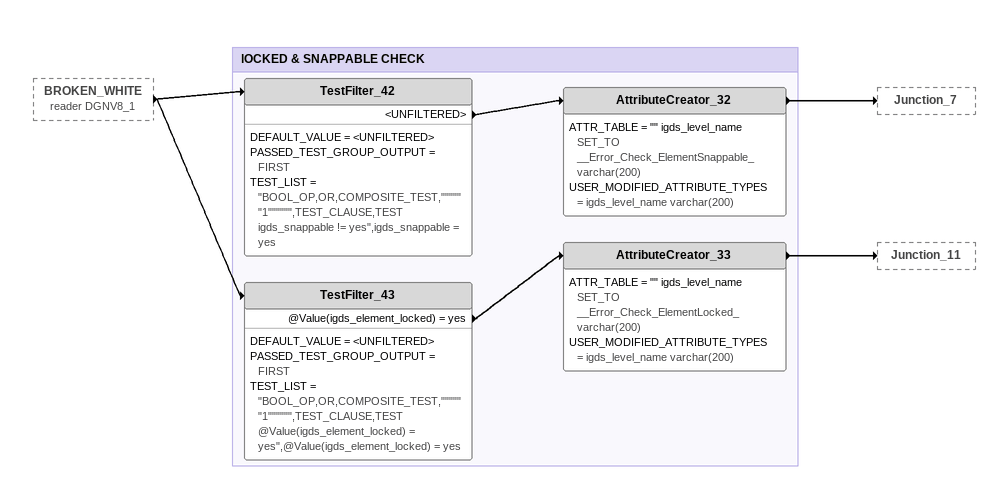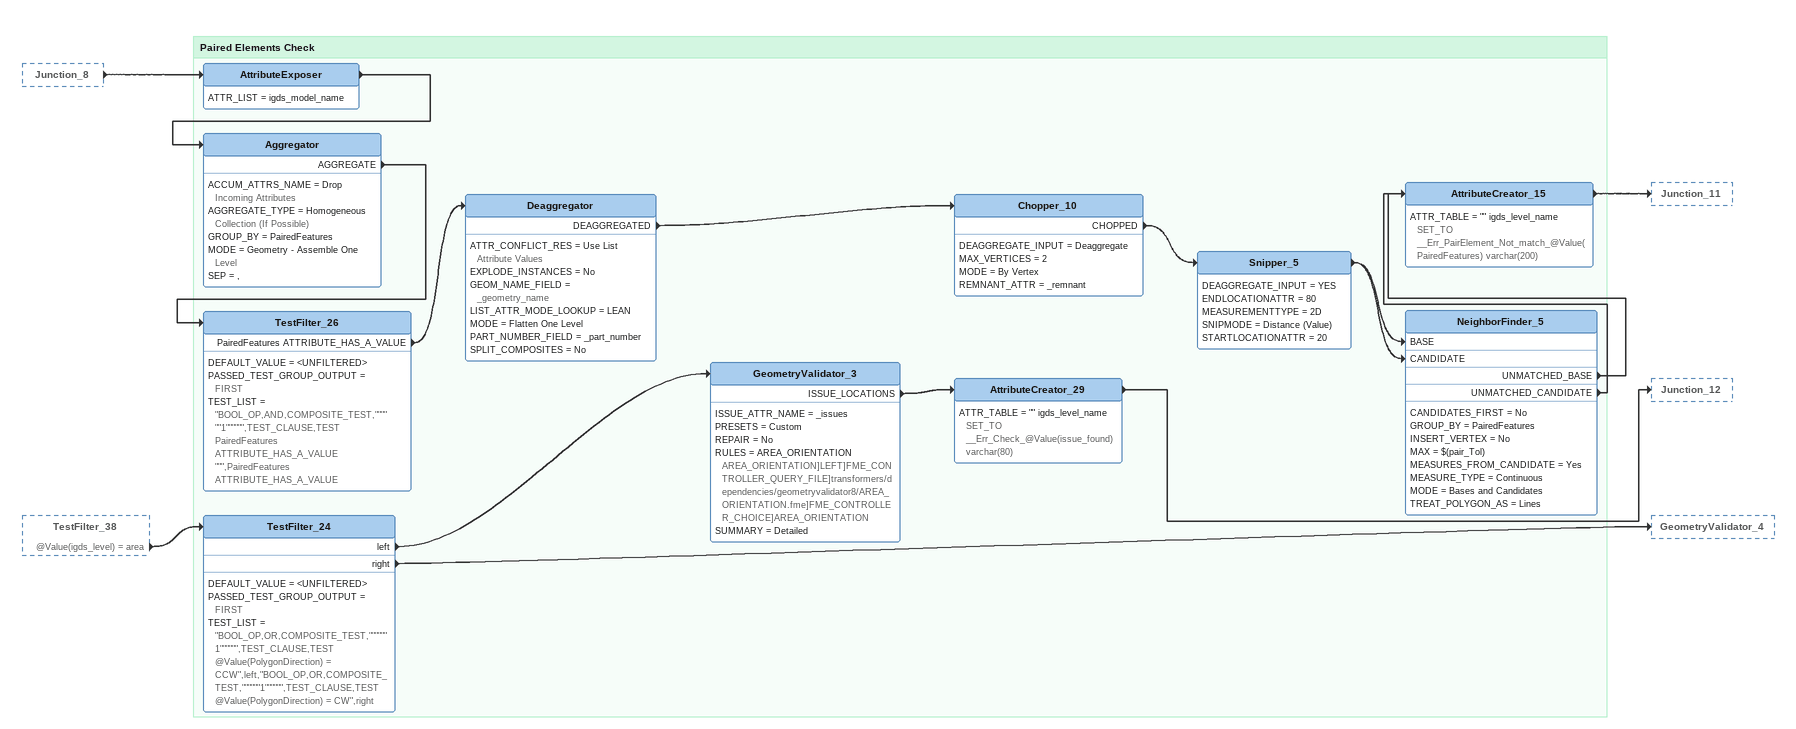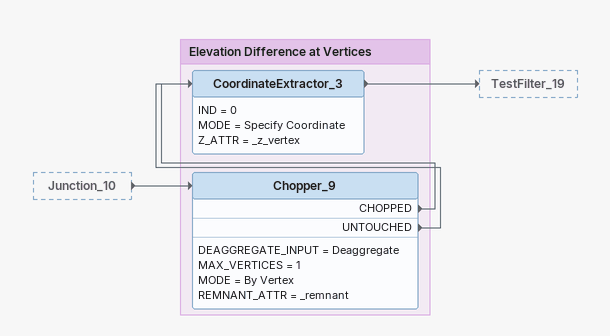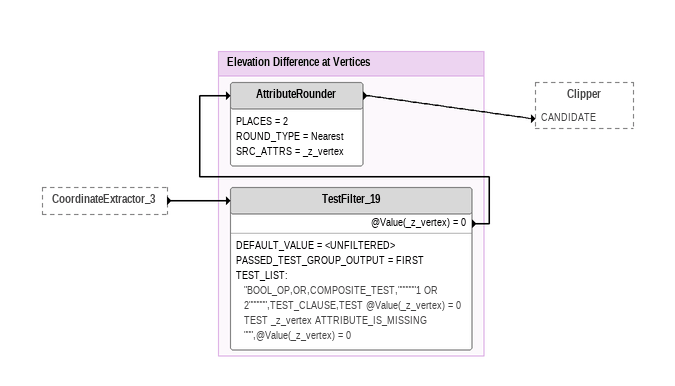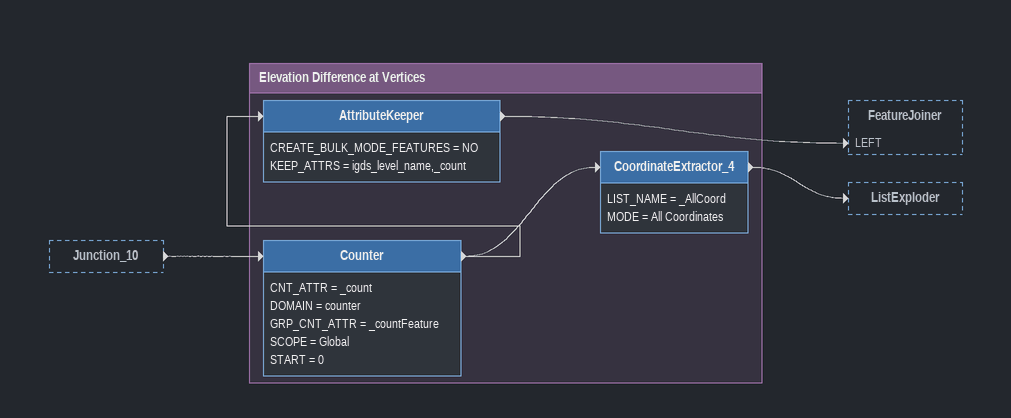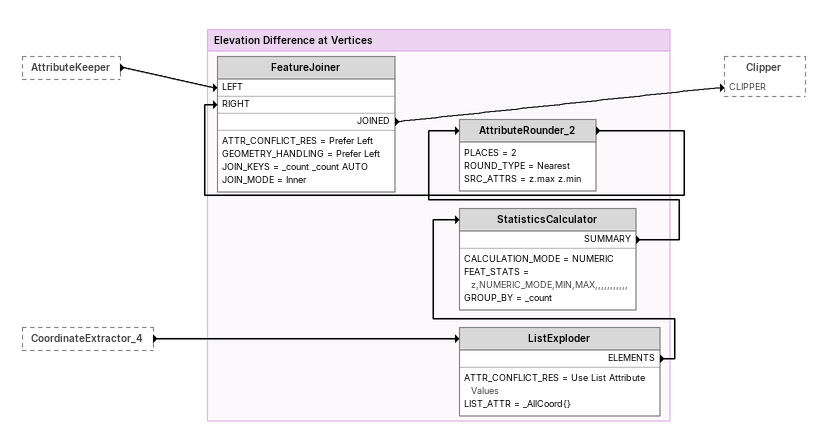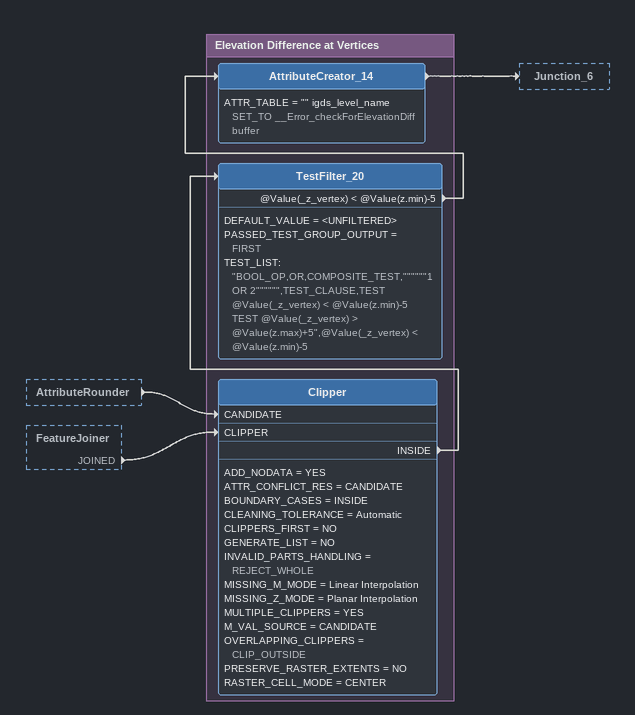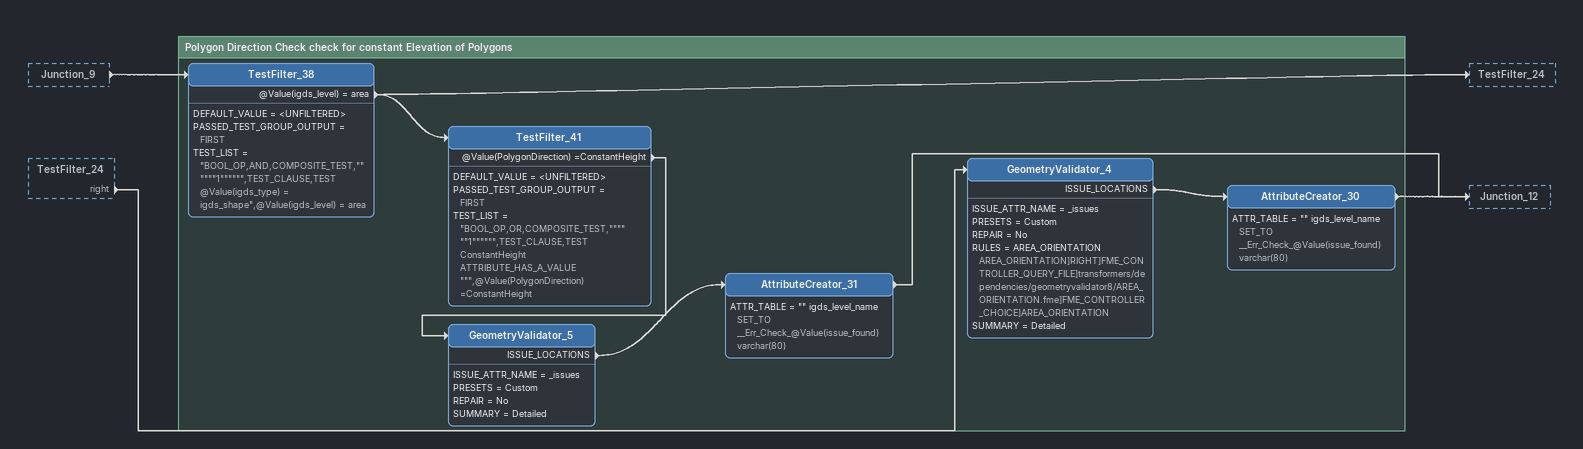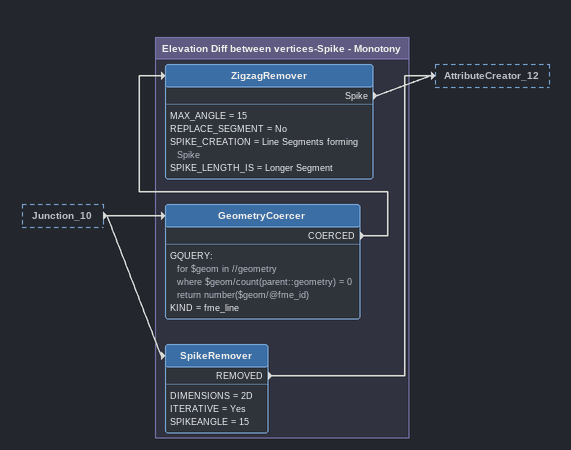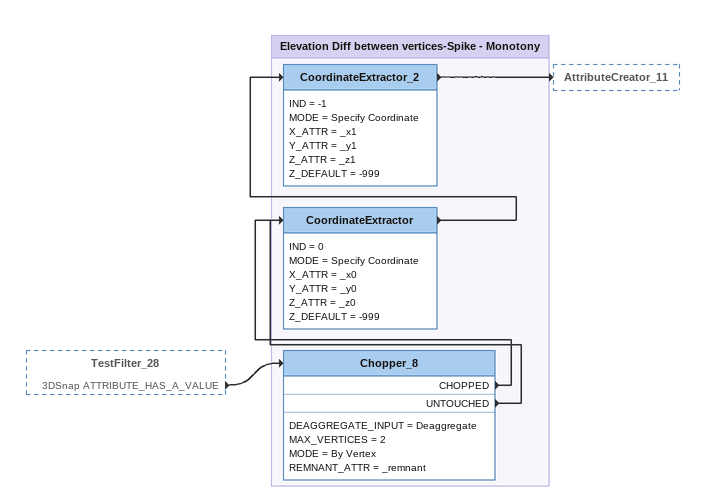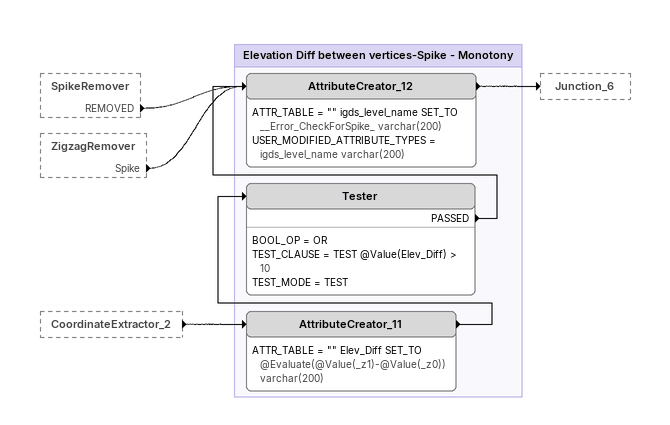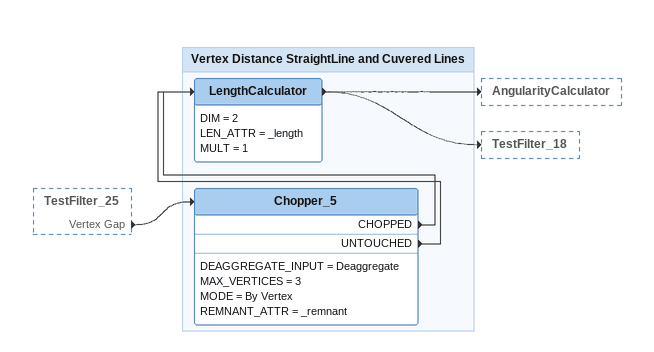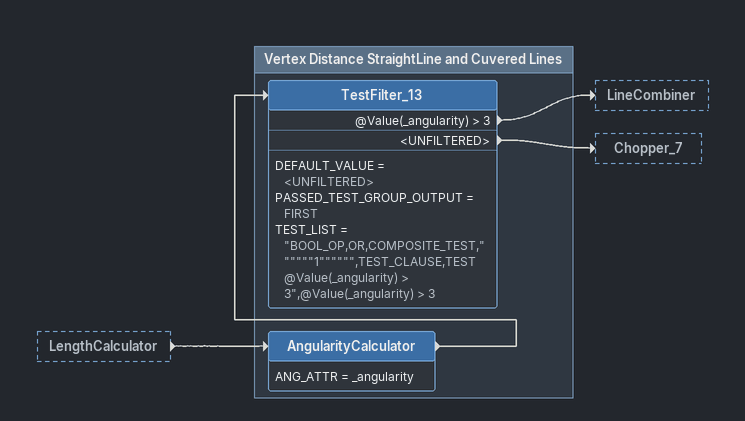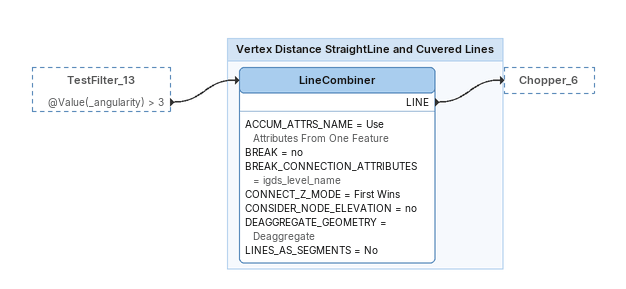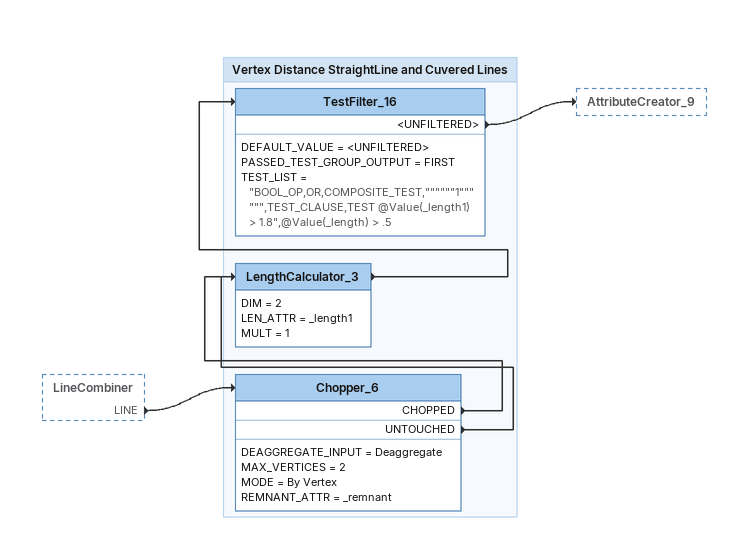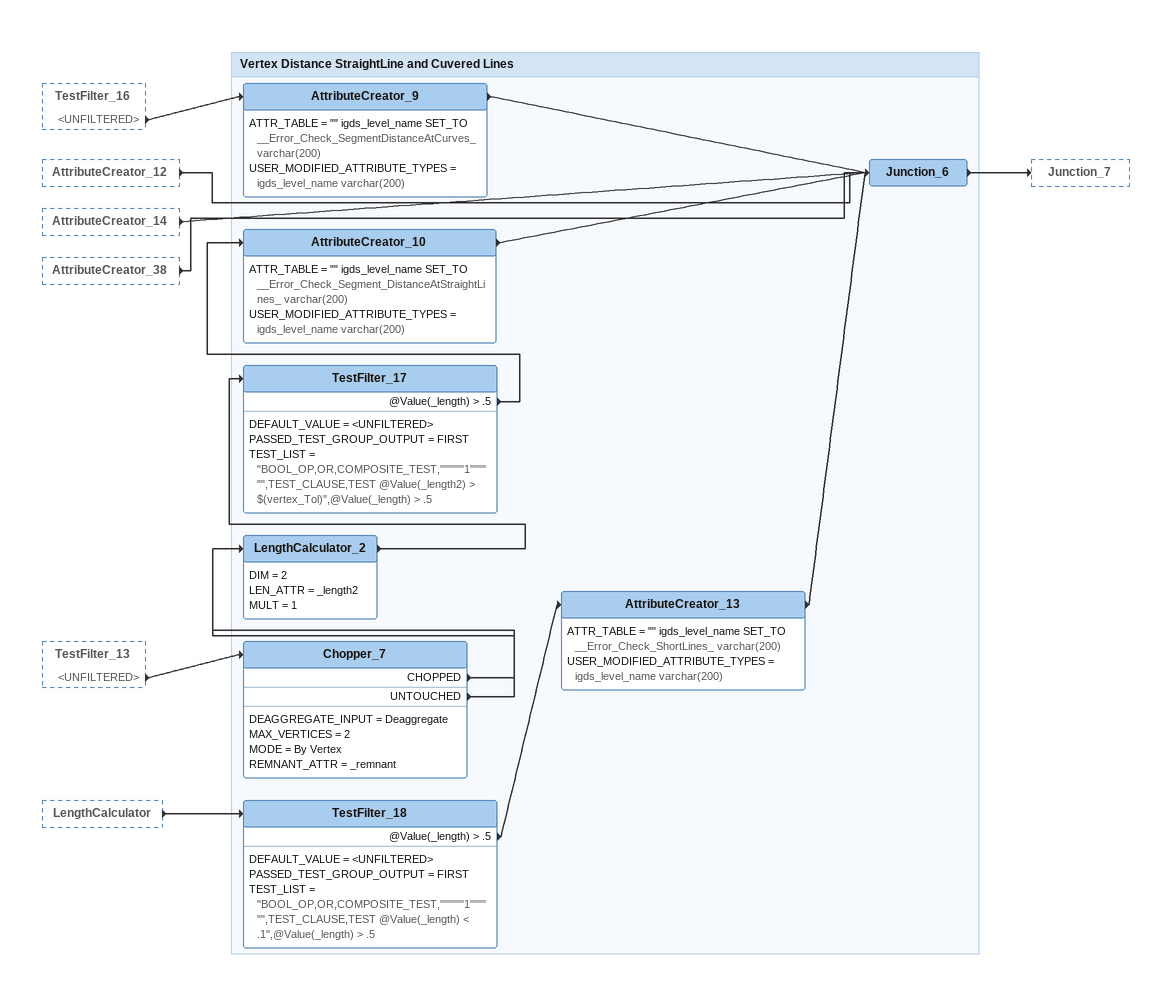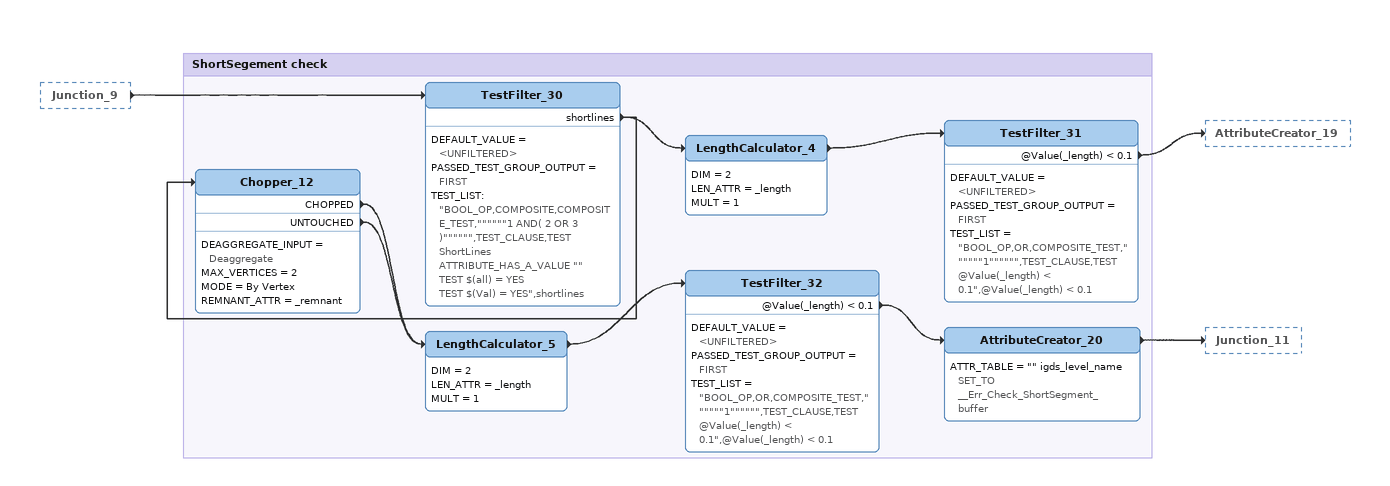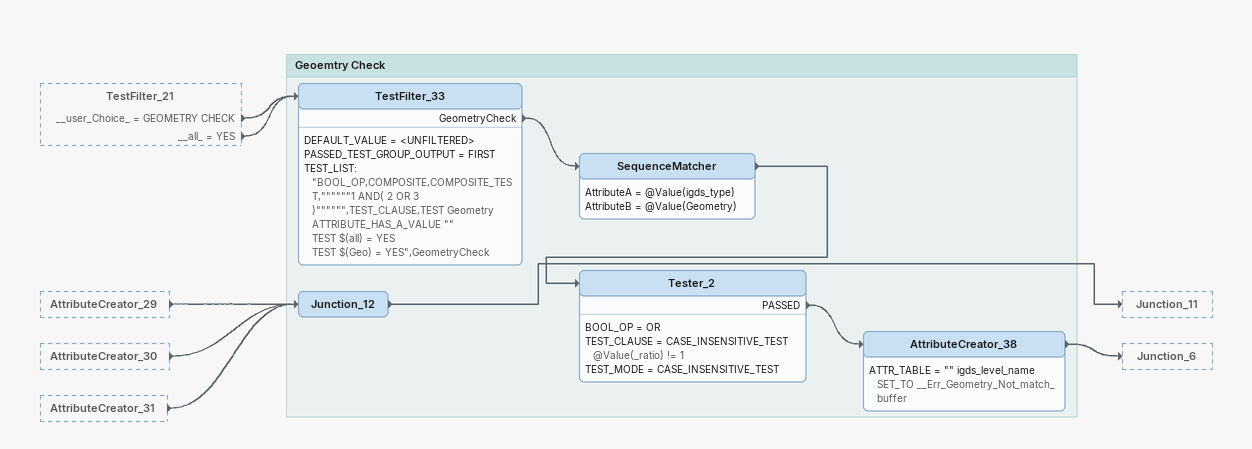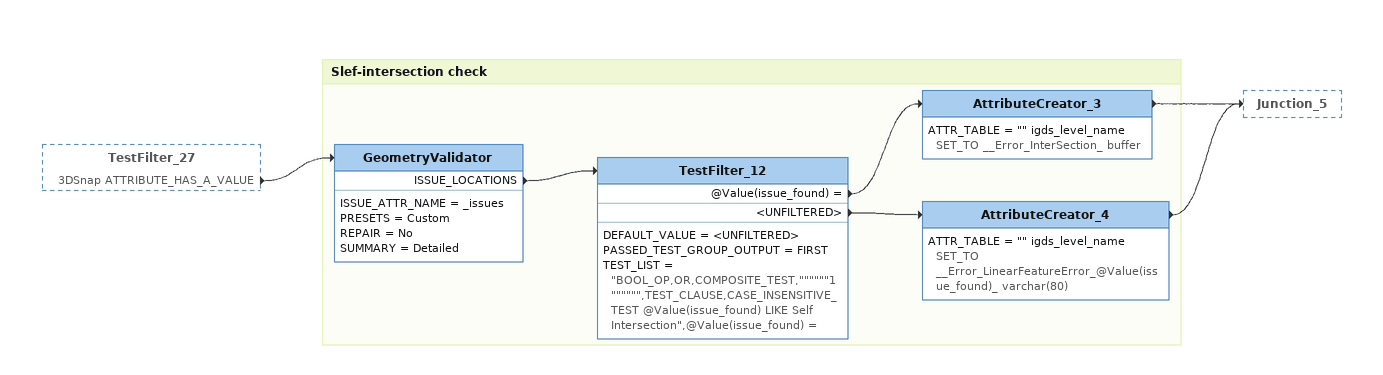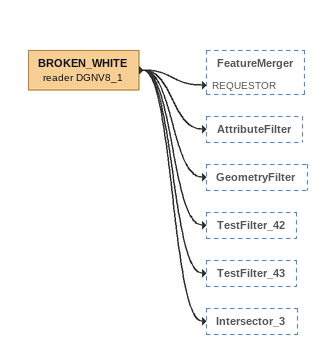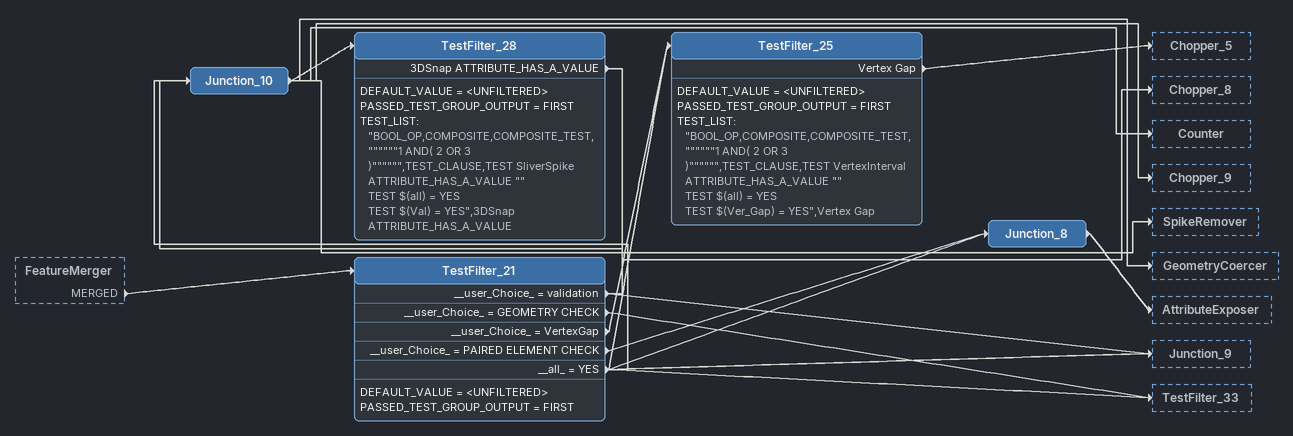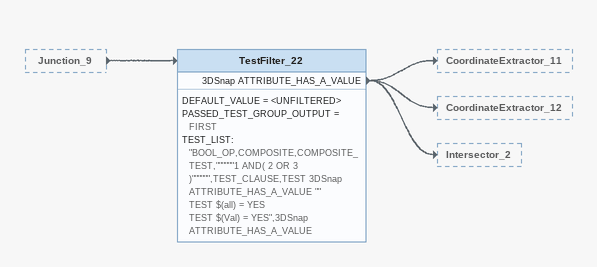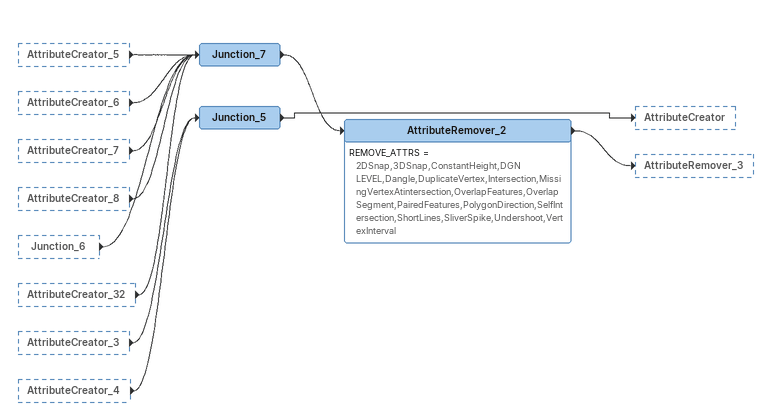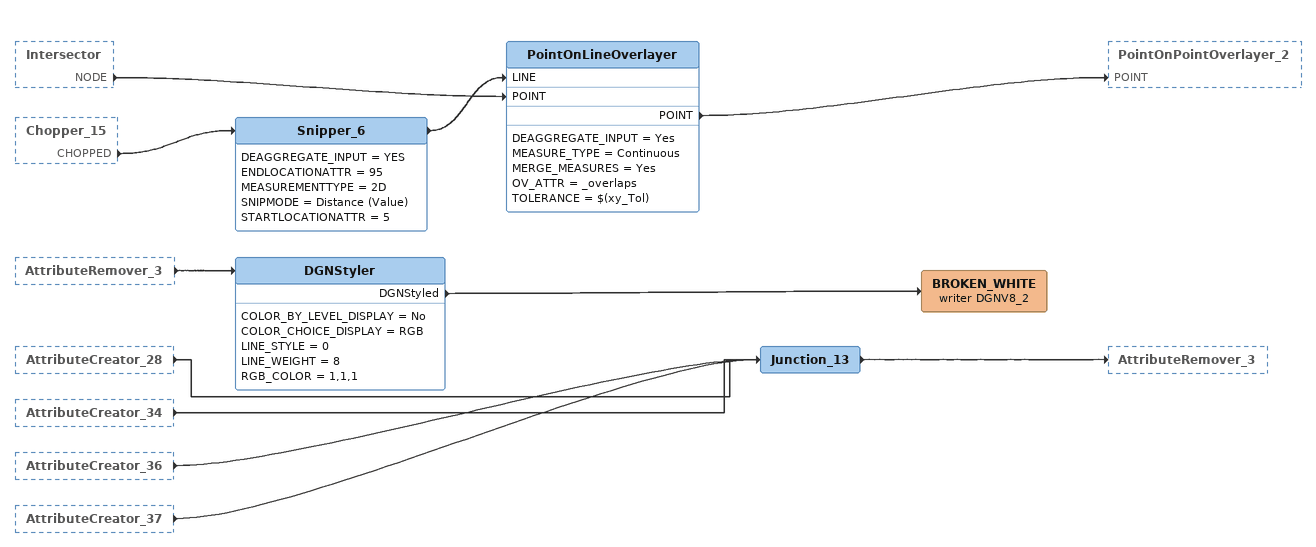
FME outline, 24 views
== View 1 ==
BROKEN_WHITE (reader DGNV8_1) [outside]
    -> TestFilter_42
    -> TestFilter_43

Bookmark: lOCKED & SNAPPABLE CHECK
TestFilter_42
    DEFAULT_VALUE = <UNFILTERED>
    PASSED_TEST_GROUP_OUTPUT = FIRST
    TEST_LIST = "BOOL_OP,OR,COMPOSITE_TEST,""""""1"""""",TEST_CLAUSE,TEST igds_snappable != yes",igds_snappable = yes
    <UNFILTERED> -> AttributeCreator_32
AttributeCreator_32
    ATTR_TABLE = "" igds_level_name SET_TO __Error_Check_ElementSnappable_ varchar(200)
    USER_MODIFIED_ATTRIBUTE_TYPES = igds_level_name varchar(200)
    -> Junction_7
TestFilter_43
    DEFAULT_VALUE = <UNFILTERED>
    PASSED_TEST_GROUP_OUTPUT = FIRST
    TEST_LIST = "BOOL_OP,OR,COMPOSITE_TEST,""""""1"""""",TEST_CLAUSE,TEST @Value(igds_element_locked) = yes",@Value(igds_element_locked) = yes
    @Value(igds_element_locked) = yes -> AttributeCreator_33
AttributeCreator_33
    ATTR_TABLE = "" igds_level_name SET_TO __Error_Check_ElementLocked_ varchar(200)
    USER_MODIFIED_ATTRIBUTE_TYPES = igds_level_name varchar(200)
    -> Junction_11

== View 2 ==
Junction_8 [outside]
    -> AttributeExposer
TestFilter_38 [outside]
    @Value(igds_level) = area -> TestFilter_24

Bookmark: Paired Elements Check
AttributeExposer
    ATTR_LIST = igds_model_name
    -> Aggregator
Aggregator
    ACCUM_ATTRS_NAME = Drop Incoming Attributes
    AGGREGATE_TYPE = Homogeneous Collection (If Possible)
    GROUP_BY = PairedFeatures
    MODE = Geometry - Assemble One Level
    SEP = ,
    AGGREGATE -> TestFilter_26
TestFilter_26
    DEFAULT_VALUE = <UNFILTERED>
    PASSED_TEST_GROUP_OUTPUT = FIRST
    TEST_LIST = "BOOL_OP,AND,COMPOSITE_TEST,""""""1"""""",TEST_CLAUSE,TEST PairedFeatures ATTRIBUTE_HAS_A_VALUE """,PairedFeatures ATTRIBUTE_HAS_A_VALUE
    PairedFeatures ATTRIBUTE_HAS_A_VALUE -> Deaggregator
Deaggregator
    ATTR_CONFLICT_RES = Use List Attribute Values
    EXPLODE_INSTANCES = No
    GEOM_NAME_FIELD = _geometry_name
    LIST_ATTR_MODE_LOOKUP = LEAN
    MODE = Flatten One Level
    PART_NUMBER_FIELD = _part_number
    SPLIT_COMPOSITES = No
    DEAGGREGATED -> Chopper_10
Chopper_10
    DEAGGREGATE_INPUT = Deaggregate
    MAX_VERTICES = 2
    MODE = By Vertex
    REMNANT_ATTR = _remnant
    CHOPPED -> Snipper_5
Snipper_5
    DEAGGREGATE_INPUT = YES
    ENDLOCATIONATTR = 80
    MEASUREMENTTYPE = 2D
    SNIPMODE = Distance (Value)
    STARTLOCATIONATTR = 20
    -> NeighborFinder_5 [BASE]
    -> NeighborFinder_5 [CANDIDATE]
NeighborFinder_5
    CANDIDATES_FIRST = No
    GROUP_BY = PairedFeatures
    INSERT_VERTEX = No
    MAX = $(pair_Tol)
    MEASURES_FROM_CANDIDATE = Yes
    MEASURE_TYPE = Continuous
    MODE = Bases and Candidates
    TREAT_POLYGON_AS = Lines
    UNMATCHED_BASE -> AttributeCreator_15
    UNMATCHED_CANDIDATE -> AttributeCreator_15
AttributeCreator_15
    ATTR_TABLE = "" igds_level_name SET_TO __Err_PairElement_Not_match_@Value(PairedFeatures) varchar(200)
    -> Junction_11
TestFilter_24
    DEFAULT_VALUE = <UNFILTERED>
    PASSED_TEST_GROUP_OUTPUT = FIRST
    TEST_LIST = "BOOL_OP,OR,COMPOSITE_TEST,""""""1"""""",TEST_CLAUSE,TEST @Value(PolygonDirection) = CCW",left,"BOOL_OP,OR,COMPOSITE_TEST,""""""1"""""",TEST_CLAUSE,TEST @Value(PolygonDirection) = CW",right
    left -> GeometryValidator_3
    right -> GeometryValidator_4
GeometryValidator_3
    ISSUE_ATTR_NAME = _issues
    PRESETS = Custom
    REPAIR = No
    RULES = AREA_ORIENTATION AREA_ORIENTATION]LEFT]FME_CONTROLLER_QUERY_FILE]transformers/dependencies/geometryvalidator8/AREA_ORIENTATION.fme]FME_CONTROLLER_CHOICE]AREA_ORIENTATION
    SUMMARY = Detailed
    ISSUE_LOCATIONS -> AttributeCreator_29
AttributeCreator_29
    ATTR_TABLE = "" igds_level_name SET_TO __Err_Check_@Value(issue_found) varchar(80)
    -> Junction_12

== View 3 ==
Junction_10 [outside]
    -> Chopper_9

Bookmark: Elevation Difference at Vertices
Chopper_9
    DEAGGREGATE_INPUT = Deaggregate
    MAX_VERTICES = 1
    MODE = By Vertex
    REMNANT_ATTR = _remnant
    CHOPPED -> CoordinateExtractor_3
    UNTOUCHED -> CoordinateExtractor_3
CoordinateExtractor_3
    IND = 0
    MODE = Specify Coordinate
    Z_ATTR = _z_vertex
    -> TestFilter_19

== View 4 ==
CoordinateExtractor_3 [outside]
    -> TestFilter_19

Bookmark: Elevation Difference at Vertices
TestFilter_19
    DEFAULT_VALUE = <UNFILTERED>
    PASSED_TEST_GROUP_OUTPUT = FIRST
    TEST_LIST:
      "BOOL_OP,OR,COMPOSITE_TEST,""""""1 OR 2"""""",TEST_CLAUSE,TEST @Value(_z_vertex) = 0
      TEST _z_vertex ATTRIBUTE_IS_MISSING """,@Value(_z_vertex) = 0
    @Value(_z_vertex) = 0 -> AttributeRounder
AttributeRounder
    PLACES = 2
    ROUND_TYPE = Nearest
    SRC_ATTRS = _z_vertex
    -> Clipper [CANDIDATE]

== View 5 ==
Junction_10 [outside]
    -> Counter

Bookmark: Elevation Difference at Vertices
Counter
    CNT_ATTR = _count
    DOMAIN = counter
    GRP_CNT_ATTR = _countFeature
    SCOPE = Global
    START = 0
    -> CoordinateExtractor_4
    -> AttributeKeeper
AttributeKeeper
    CREATE_BULK_MODE_FEATURES = NO
    KEEP_ATTRS = igds_level_name,_count
    -> FeatureJoiner [LEFT]
CoordinateExtractor_4
    LIST_NAME = _AllCoord
    MODE = All Coordinates
    -> ListExploder

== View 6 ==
AttributeKeeper [outside]
    -> FeatureJoiner [LEFT]
CoordinateExtractor_4 [outside]
    -> ListExploder

Bookmark: Elevation Difference at Vertices
ListExploder
    ATTR_CONFLICT_RES = Use List Attribute Values
    LIST_ATTR = _AllCoord{}
    ELEMENTS -> StatisticsCalculator
StatisticsCalculator
    CALCULATION_MODE = NUMERIC
    FEAT_STATS = z,NUMERIC_MODE,MIN,MAX,,,,,,,,,,,
    GROUP_BY = _count
    SUMMARY -> AttributeRounder_2
AttributeRounder_2
    PLACES = 2
    ROUND_TYPE = Nearest
    SRC_ATTRS = z.max z.min
    -> FeatureJoiner [RIGHT]
FeatureJoiner
    ATTR_CONFLICT_RES = Prefer Left
    GEOMETRY_HANDLING = Prefer Left
    JOIN_KEYS = _count _count AUTO
    JOIN_MODE = Inner
    JOINED -> Clipper [CLIPPER]

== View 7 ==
AttributeRounder [outside]
    -> Clipper [CANDIDATE]
FeatureJoiner [outside]
    JOINED -> Clipper [CLIPPER]

Bookmark: Elevation Difference at Vertices
Clipper
    ADD_NODATA = YES
    ATTR_CONFLICT_RES = CANDIDATE
    BOUNDARY_CASES = INSIDE
    CLEANING_TOLERANCE = Automatic
    CLIPPERS_FIRST = NO
    GENERATE_LIST = NO
    INVALID_PARTS_HANDLING = REJECT_WHOLE
    MISSING_M_MODE = Linear Interpolation
    MISSING_Z_MODE = Planar Interpolation
    MULTIPLE_CLIPPERS = YES
    M_VAL_SOURCE = CANDIDATE
    OVERLAPPING_CLIPPERS = CLIP_OUTSIDE
    PRESERVE_RASTER_EXTENTS = NO
    RASTER_CELL_MODE = CENTER
    INSIDE -> TestFilter_20
TestFilter_20
    DEFAULT_VALUE = <UNFILTERED>
    PASSED_TEST_GROUP_OUTPUT = FIRST
    TEST_LIST:
      "BOOL_OP,OR,COMPOSITE_TEST,""""""1 OR 2"""""",TEST_CLAUSE,TEST @Value(_z_vertex) < @Value(z.min)-5
      TEST @Value(_z_vertex) > @Value(z.max)+5",@Value(_z_vertex) < @Value(z.min)-5
    @Value(_z_vertex) < @Value(z.min)-5 -> AttributeCreator_14
AttributeCreator_14
    ATTR_TABLE = "" igds_level_name SET_TO __Error_checkForElevationDiff buffer
    -> Junction_6

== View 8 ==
Junction_9 [outside]
    -> TestFilter_38
TestFilter_24 [outside]
    right -> GeometryValidator_4

Bookmark: Polygon Direction Check check for constant Elevation of Polygons
TestFilter_38
    DEFAULT_VALUE = <UNFILTERED>
    PASSED_TEST_GROUP_OUTPUT = FIRST
    TEST_LIST = "BOOL_OP,AND,COMPOSITE_TEST,""""""1"""""",TEST_CLAUSE,TEST @Value(igds_type) = igds_shape",@Value(igds_level) = area
    @Value(igds_level) = area -> TestFilter_24
    @Value(igds_level) = area -> TestFilter_41
GeometryValidator_4
    ISSUE_ATTR_NAME = _issues
    PRESETS = Custom
    REPAIR = No
    RULES = AREA_ORIENTATION AREA_ORIENTATION]RIGHT]FME_CONTROLLER_QUERY_FILE]transformers/dependencies/geometryvalidator8/AREA_ORIENTATION.fme]FME_CONTROLLER_CHOICE]AREA_ORIENTATION
    SUMMARY = Detailed
    ISSUE_LOCATIONS -> AttributeCreator_30
AttributeCreator_30
    ATTR_TABLE = "" igds_level_name SET_TO __Err_Check_@Value(issue_found) varchar(80)
    -> Junction_12
TestFilter_41
    DEFAULT_VALUE = <UNFILTERED>
    PASSED_TEST_GROUP_OUTPUT = FIRST
    TEST_LIST = "BOOL_OP,OR,COMPOSITE_TEST,""""""1"""""",TEST_CLAUSE,TEST ConstantHeight ATTRIBUTE_HAS_A_VALUE """,@Value(PolygonDirection) =ConstantHeight
    @Value(PolygonDirection) =ConstantHeight -> GeometryValidator_5
GeometryValidator_5
    ISSUE_ATTR_NAME = _issues
    PRESETS = Custom
    REPAIR = No
    SUMMARY = Detailed
    ISSUE_LOCATIONS -> AttributeCreator_31
AttributeCreator_31
    ATTR_TABLE = "" igds_level_name SET_TO __Err_Check_@Value(issue_found) varchar(80)
    -> Junction_12

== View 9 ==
Junction_10 [outside]
    -> SpikeRemover
    -> GeometryCoercer

Bookmark: Elevation Diff between vertices-Spike - Monotony
GeometryCoercer
    GQUERY:
      for $geom in //geometry
      where $geom/count(parent::geometry) = 0
      return number($geom/@fme_id)
    KIND = fme_line
    COERCED -> ZigzagRemover
ZigzagRemover
    MAX_ANGLE = 15
    REPLACE_SEGMENT = No
    SPIKE_CREATION = Line Segments forming Spike
    SPIKE_LENGTH_IS = Longer Segment
    Spike -> AttributeCreator_12
SpikeRemover
    DIMENSIONS = 2D
    ITERATIVE = Yes
    SPIKEANGLE = 15
    REMOVED -> AttributeCreator_12

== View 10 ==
TestFilter_28 [outside]
    3DSnap ATTRIBUTE_HAS_A_VALUE -> Chopper_8

Bookmark: Elevation Diff between vertices-Spike - Monotony
Chopper_8
    DEAGGREGATE_INPUT = Deaggregate
    MAX_VERTICES = 2
    MODE = By Vertex
    REMNANT_ATTR = _remnant
    CHOPPED -> CoordinateExtractor
    UNTOUCHED -> CoordinateExtractor
CoordinateExtractor
    IND = 0
    MODE = Specify Coordinate
    X_ATTR = _x0
    Y_ATTR = _y0
    Z_ATTR = _z0
    Z_DEFAULT = -999
    -> CoordinateExtractor_2
CoordinateExtractor_2
    IND = -1
    MODE = Specify Coordinate
    X_ATTR = _x1
    Y_ATTR = _y1
    Z_ATTR = _z1
    Z_DEFAULT = -999
    -> AttributeCreator_11

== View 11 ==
SpikeRemover [outside]
    REMOVED -> AttributeCreator_12
ZigzagRemover [outside]
    Spike -> AttributeCreator_12
CoordinateExtractor_2 [outside]
    -> AttributeCreator_11

Bookmark: Elevation Diff between vertices-Spike - Monotony
AttributeCreator_11
    ATTR_TABLE = "" Elev_Diff SET_TO @Evaluate(@Value(_z1)-@Value(_z0)) varchar(200)
    -> Tester
Tester
    BOOL_OP = OR
    TEST_CLAUSE = TEST @Value(Elev_Diff) > 10
    TEST_MODE = TEST
    PASSED -> AttributeCreator_12
AttributeCreator_12
    ATTR_TABLE = "" igds_level_name SET_TO __Error_CheckForSpike_ varchar(200)
    USER_MODIFIED_ATTRIBUTE_TYPES = igds_level_name varchar(200)
    -> Junction_6

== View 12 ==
TestFilter_25 [outside]
    Vertex Gap -> Chopper_5

Bookmark: Vertex Distance StraightLine and Cuvered Lines
Chopper_5
    DEAGGREGATE_INPUT = Deaggregate
    MAX_VERTICES = 3
    MODE = By Vertex
    REMNANT_ATTR = _remnant
    CHOPPED -> LengthCalculator
    UNTOUCHED -> LengthCalculator
LengthCalculator
    DIM = 2
    LEN_ATTR = _length
    MULT = 1
    -> AngularityCalculator
    -> TestFilter_18

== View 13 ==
LengthCalculator [outside]
    -> AngularityCalculator

Bookmark: Vertex Distance StraightLine and Cuvered Lines
AngularityCalculator
    ANG_ATTR = _angularity
    -> TestFilter_13
TestFilter_13
    DEFAULT_VALUE = <UNFILTERED>
    PASSED_TEST_GROUP_OUTPUT = FIRST
    TEST_LIST = "BOOL_OP,OR,COMPOSITE_TEST,""""""1"""""",TEST_CLAUSE,TEST @Value(_angularity) > 3",@Value(_angularity) > 3
    @Value(_angularity) > 3 -> LineCombiner
    <UNFILTERED> -> Chopper_7

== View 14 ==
TestFilter_13 [outside]
    @Value(_angularity) > 3 -> LineCombiner

Bookmark: Vertex Distance StraightLine and Cuvered Lines
LineCombiner
    ACCUM_ATTRS_NAME = Use Attributes From One Feature
    BREAK = no
    BREAK_CONNECTION_ATTRIBUTES = igds_level_name
    CONNECT_Z_MODE = First Wins
    CONSIDER_NODE_ELEVATION = no
    DEAGGREGATE_GEOMETRY = Deaggregate
    LINES_AS_SEGMENTS = No
    LINE -> Chopper_6

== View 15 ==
LineCombiner [outside]
    LINE -> Chopper_6

Bookmark: Vertex Distance StraightLine and Cuvered Lines
Chopper_6
    DEAGGREGATE_INPUT = Deaggregate
    MAX_VERTICES = 2
    MODE = By Vertex
    REMNANT_ATTR = _remnant
    CHOPPED -> LengthCalculator_3
    UNTOUCHED -> LengthCalculator_3
LengthCalculator_3
    DIM = 2
    LEN_ATTR = _length1
    MULT = 1
    -> TestFilter_16
TestFilter_16
    DEFAULT_VALUE = <UNFILTERED>
    PASSED_TEST_GROUP_OUTPUT = FIRST
    TEST_LIST = "BOOL_OP,OR,COMPOSITE_TEST,""""""1"""""",TEST_CLAUSE,TEST @Value(_length1) > 1.8",@Value(_length) > .5
    <UNFILTERED> -> AttributeCreator_9

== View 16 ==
TestFilter_16 [outside]
    <UNFILTERED> -> AttributeCreator_9
AttributeCreator_12 [outside]
    -> Junction_6
AttributeCreator_14 [outside]
    -> Junction_6
AttributeCreator_38 [outside]
    -> Junction_6
TestFilter_13 [outside]
    <UNFILTERED> -> Chopper_7
LengthCalculator [outside]
    -> TestFilter_18

Bookmark: Vertex Distance StraightLine and Cuvered Lines
AttributeCreator_9
    ATTR_TABLE = "" igds_level_name SET_TO __Error_Check_SegmentDistanceAtCurves_ varchar(200)
    USER_MODIFIED_ATTRIBUTE_TYPES = igds_level_name varchar(200)
    -> Junction_6
Chopper_7
    DEAGGREGATE_INPUT = Deaggregate
    MAX_VERTICES = 2
    MODE = By Vertex
    REMNANT_ATTR = _remnant
    CHOPPED -> LengthCalculator_2
    UNTOUCHED -> LengthCalculator_2
LengthCalculator_2
    DIM = 2
    LEN_ATTR = _length2
    MULT = 1
    -> TestFilter_17
TestFilter_17
    DEFAULT_VALUE = <UNFILTERED>
    PASSED_TEST_GROUP_OUTPUT = FIRST
    TEST_LIST = "BOOL_OP,OR,COMPOSITE_TEST,""""""1"""""",TEST_CLAUSE,TEST @Value(_length2) > $(vertex_Tol)",@Value(_length) > .5
    @Value(_length) > .5 -> AttributeCreator_10
AttributeCreator_10
    ATTR_TABLE = "" igds_level_name SET_TO __Error_Check_Segment_DistanceAtStraightLines_ varchar(200)
    USER_MODIFIED_ATTRIBUTE_TYPES = igds_level_name varchar(200)
    -> Junction_6
TestFilter_18
    DEFAULT_VALUE = <UNFILTERED>
    PASSED_TEST_GROUP_OUTPUT = FIRST
    TEST_LIST = "BOOL_OP,OR,COMPOSITE_TEST,""""""1"""""",TEST_CLAUSE,TEST @Value(_length) < .1",@Value(_length) > .5
    @Value(_length) > .5 -> AttributeCreator_13
AttributeCreator_13
    ATTR_TABLE = "" igds_level_name SET_TO __Error_Check_ShortLines_ varchar(200)
    USER_MODIFIED_ATTRIBUTE_TYPES = igds_level_name varchar(200)
    -> Junction_6
Junction_6
    -> Junction_7

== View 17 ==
Junction_9 [outside]
    -> TestFilter_30

Bookmark: ShortSegement check
TestFilter_30
    DEFAULT_VALUE = <UNFILTERED>
    PASSED_TEST_GROUP_OUTPUT = FIRST
    TEST_LIST:
      "BOOL_OP,COMPOSITE,COMPOSITE_TEST,""""""1 AND( 2 OR 3 )"""""",TEST_CLAUSE,TEST ShortLines ATTRIBUTE_HAS_A_VALUE ""
      TEST $(all) = YES
      TEST $(Val) = YES",shortlines
    shortlines -> LengthCalculator_4
    shortlines -> Chopper_12
LengthCalculator_4
    DIM = 2
    LEN_ATTR = _length
    MULT = 1
    -> TestFilter_31
TestFilter_31
    DEFAULT_VALUE = <UNFILTERED>
    PASSED_TEST_GROUP_OUTPUT = FIRST
    TEST_LIST = "BOOL_OP,OR,COMPOSITE_TEST,""""""1"""""",TEST_CLAUSE,TEST @Value(_length) < 0.1",@Value(_length) < 0.1
    @Value(_length) < 0.1 -> AttributeCreator_19
Chopper_12
    DEAGGREGATE_INPUT = Deaggregate
    MAX_VERTICES = 2
    MODE = By Vertex
    REMNANT_ATTR = _remnant
    CHOPPED -> LengthCalculator_5
    UNTOUCHED -> LengthCalculator_5
LengthCalculator_5
    DIM = 2
    LEN_ATTR = _length
    MULT = 1
    -> TestFilter_32
TestFilter_32
    DEFAULT_VALUE = <UNFILTERED>
    PASSED_TEST_GROUP_OUTPUT = FIRST
    TEST_LIST = "BOOL_OP,OR,COMPOSITE_TEST,""""""1"""""",TEST_CLAUSE,TEST @Value(_length) < 0.1",@Value(_length) < 0.1
    @Value(_length) < 0.1 -> AttributeCreator_20
AttributeCreator_20
    ATTR_TABLE = "" igds_level_name SET_TO __Err_Check_ShortSegment_ buffer
    -> Junction_11

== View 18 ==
TestFilter_21 [outside]
    __user_Choice_ = GEOMETRY CHECK -> TestFilter_33
    __all_ = YES -> TestFilter_33
AttributeCreator_29 [outside]
    -> Junction_12
AttributeCreator_30 [outside]
    -> Junction_12
AttributeCreator_31 [outside]
    -> Junction_12

Bookmark: Geoemtry Check
TestFilter_33
    DEFAULT_VALUE = <UNFILTERED>
    PASSED_TEST_GROUP_OUTPUT = FIRST
    TEST_LIST:
      "BOOL_OP,COMPOSITE,COMPOSITE_TEST,""""""1 AND( 2 OR 3 )"""""",TEST_CLAUSE,TEST Geometry ATTRIBUTE_HAS_A_VALUE ""
      TEST $(all) = YES
      TEST $(Geo) = YES",GeometryCheck
    GeometryCheck -> SequenceMatcher
SequenceMatcher
    AttributeA = @Value(igds_type)
    AttributeB = @Value(Geometry)
    -> Tester_2
Tester_2
    BOOL_OP = OR
    TEST_CLAUSE = CASE_INSENSITIVE_TEST @Value(_ratio) != 1
    TEST_MODE = CASE_INSENSITIVE_TEST
    PASSED -> AttributeCreator_38
AttributeCreator_38
    ATTR_TABLE = "" igds_level_name SET_TO __Err_Geometry_Not_match_ buffer
    -> Junction_6
Junction_12
    -> Junction_11

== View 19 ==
TestFilter_27 [outside]
    3DSnap ATTRIBUTE_HAS_A_VALUE -> GeometryValidator

Bookmark: Slef-intersection check
GeometryValidator
    ISSUE_ATTR_NAME = _issues
    PRESETS = Custom
    REPAIR = No
    SUMMARY = Detailed
    ISSUE_LOCATIONS -> TestFilter_12
TestFilter_12
    DEFAULT_VALUE = <UNFILTERED>
    PASSED_TEST_GROUP_OUTPUT = FIRST
    TEST_LIST = "BOOL_OP,OR,COMPOSITE_TEST,""""""1"""""",TEST_CLAUSE,CASE_INSENSITIVE_TEST @Value(issue_found) LIKE Self Intersection",@Value(issue_found) =
    @Value(issue_found) = -> AttributeCreator_3
    <UNFILTERED> -> AttributeCreator_4
AttributeCreator_3
    ATTR_TABLE = "" igds_level_name SET_TO __Error_InterSection_ buffer
    -> Junction_5
AttributeCreator_4
    ATTR_TABLE = "" igds_level_name SET_TO __Error_LinearFeatureError_@Value(issue_found)_ varchar(80)
    -> Junction_5

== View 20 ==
BROKEN_WHITE (reader DGNV8_1)
    -> FeatureMerger [REQUESTOR]
    -> AttributeFilter
    -> GeometryFilter
    -> TestFilter_42
    -> TestFilter_43
    -> Intersector_3

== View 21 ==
FeatureMerger [outside]
    MERGED -> TestFilter_21
TestFilter_21
    DEFAULT_VALUE = <UNFILTERED>
    PASSED_TEST_GROUP_OUTPUT = FIRST
    __user_Choice_ = validation -> Junction_9
    __user_Choice_ = validation -> Junction_10
    __user_Choice_ = GEOMETRY CHECK -> TestFilter_33
    __user_Choice_ = VertexGap -> TestFilter_25
    __user_Choice_ = PAIRED ELEMENT CHECK -> Junction_8
    __all_ = YES -> Junction_8
    __all_ = YES -> Junction_9
    __all_ = YES -> Junction_10
    __all_ = YES -> TestFilter_33
    __all_ = YES -> TestFilter_25
TestFilter_25
    DEFAULT_VALUE = <UNFILTERED>
    PASSED_TEST_GROUP_OUTPUT = FIRST
    TEST_LIST:
      "BOOL_OP,COMPOSITE,COMPOSITE_TEST,""""""1 AND( 2 OR 3 )"""""",TEST_CLAUSE,TEST VertexInterval ATTRIBUTE_HAS_A_VALUE ""
      TEST $(all) = YES
      TEST $(Ver_Gap) = YES",Vertex Gap
    Vertex Gap -> Chopper_5
Junction_10
    -> TestFilter_28
    -> Counter
    -> Chopper_9
    -> SpikeRemover
    -> GeometryCoercer
TestFilter_28
    DEFAULT_VALUE = <UNFILTERED>
    PASSED_TEST_GROUP_OUTPUT = FIRST
    TEST_LIST:
      "BOOL_OP,COMPOSITE,COMPOSITE_TEST,""""""1 AND( 2 OR 3 )"""""",TEST_CLAUSE,TEST SliverSpike ATTRIBUTE_HAS_A_VALUE ""
      TEST $(all) = YES
      TEST $(Val) = YES",3DSnap ATTRIBUTE_HAS_A_VALUE
    3DSnap ATTRIBUTE_HAS_A_VALUE -> Chopper_8
Junction_8
    -> AttributeExposer

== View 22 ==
Junction_9 [outside]
    -> TestFilter_22
TestFilter_22
    DEFAULT_VALUE = <UNFILTERED>
    PASSED_TEST_GROUP_OUTPUT = FIRST
    TEST_LIST:
      "BOOL_OP,COMPOSITE,COMPOSITE_TEST,""""""1 AND( 2 OR 3 )"""""",TEST_CLAUSE,TEST 3DSnap ATTRIBUTE_HAS_A_VALUE ""
      TEST $(all) = YES
      TEST $(Val) = YES",3DSnap ATTRIBUTE_HAS_A_VALUE
    3DSnap ATTRIBUTE_HAS_A_VALUE -> CoordinateExtractor_11
    3DSnap ATTRIBUTE_HAS_A_VALUE -> CoordinateExtractor_12
    3DSnap ATTRIBUTE_HAS_A_VALUE -> Intersector_2

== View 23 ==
AttributeCreator_5 [outside]
    -> Junction_7
AttributeCreator_6 [outside]
    -> Junction_7
AttributeCreator_7 [outside]
    -> Junction_7
AttributeCreator_8 [outside]
    -> Junction_7
Junction_6 [outside]
    -> Junction_7
AttributeCreator_32 [outside]
    -> Junction_7
AttributeCreator_3 [outside]
    -> Junction_5
AttributeCreator_4 [outside]
    -> Junction_5
Junction_7
    -> AttributeRemover_2
AttributeRemover_2
    REMOVE_ATTRS = 2DSnap,3DSnap,ConstantHeight,DGN LEVEL,Dangle,DuplicateVertex,Intersection,MissingVertexAtintersection,OverlapFeatures,OverlapSegment,PairedFeatures,PolygonDirection,SelfIntersection,ShortLines,SliverSpike,Undershoot,VertexInterval
    -> AttributeRemover_3
Junction_5
    -> AttributeCreator

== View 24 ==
Intersector [outside]
    NODE -> PointOnLineOverlayer [POINT]
Chopper_15 [outside]
    CHOPPED -> Snipper_6
AttributeRemover_3 [outside]
    -> DGNStyler
AttributeCreator_28 [outside]
    -> Junction_13
AttributeCreator_34 [outside]
    -> Junction_13
AttributeCreator_36 [outside]
    -> Junction_13
AttributeCreator_37 [outside]
    -> Junction_13
Snipper_6
    DEAGGREGATE_INPUT = YES
    ENDLOCATIONATTR = 95
    MEASUREMENTTYPE = 2D
    SNIPMODE = Distance (Value)
    STARTLOCATIONATTR = 5
    -> PointOnLineOverlayer [LINE]
PointOnLineOverlayer
    DEAGGREGATE_INPUT = Yes
    MEASURE_TYPE = Continuous
    MERGE_MEASURES = Yes
    OV_ATTR = _overlaps
    TOLERANCE = $(xy_Tol)
    POINT -> PointOnPointOverlayer_2 [POINT]
Junction_13
    -> AttributeRemover_3
DGNStyler
    COLOR_BY_LEVEL_DISPLAY = No
    COLOR_CHOICE_DISPLAY = RGB
    LINE_STYLE = 0
    LINE_WEIGHT = 8
    RGB_COLOR = 1,1,1
    DGNStyled -> BROKEN_WHITE (writer DGNV8_2)
BROKEN_WHITE (writer DGNV8_2)
